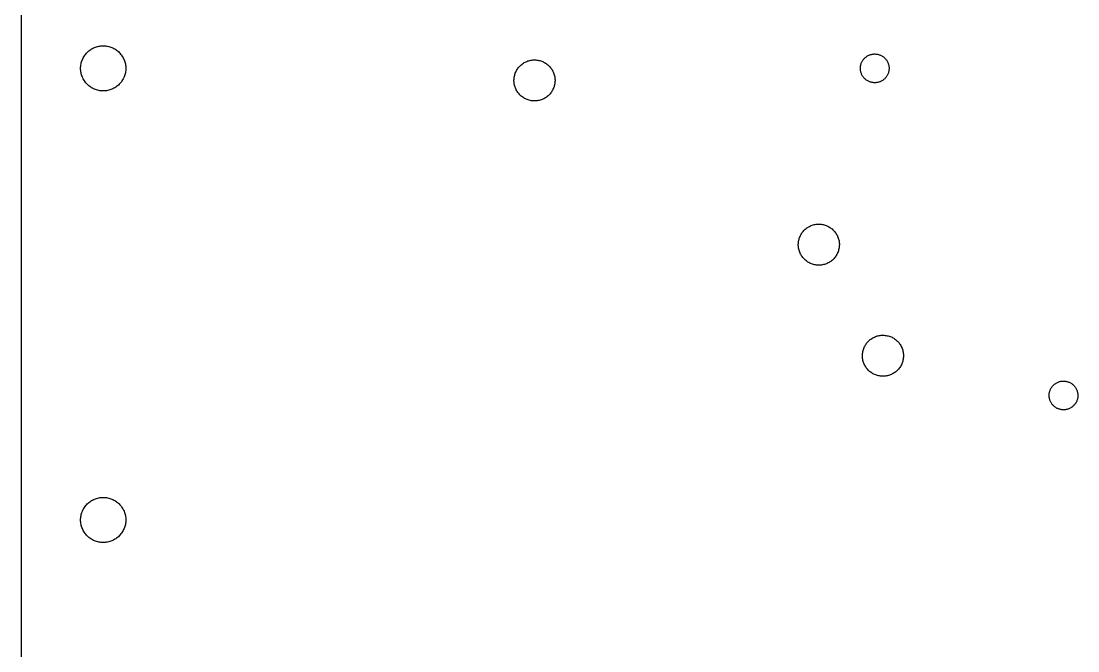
# Model space of a CAD drawing. Header units: metres. Extents: x -150 to 150, y -150 to 150.
# Drawn here: x -150 to -21.3, y -70.9 to 5.8 of the extents above; entities that cross this region are included whole.
import ezdxf

# ---------------------------------------------------------------- set-up
doc = ezdxf.new("R2010")
doc.units = ezdxf.units.M

msp = doc.modelspace()

# ---------------------------------------------------------------- linework, layer by layer
for p, q in [((-150, 145), (-150, -145)), ((-141.052, 2.54066), (-140.926, 2.58923)), ((-140.926, 2.58923), (-140.798, 2.63158)), ((-140.798, 2.63158), (-140.668, 2.66757)), ((-140.668, 2.66757), (-140.536, 2.69716)), ((-140.536, 2.69716), (-140.404, 2.72023)), ((-140.404, 2.72023), (-140.27, 2.73676)), ((-140.27, 2.73676), (-140.135, 2.74667)), ((-140.135, 2.74667), (-140, 2.75)), ((-140, 2.75), (-139.865, 2.74667)), ((-139.865, 2.74667), (-139.73, 2.73676)), ((-139.73, 2.73676), (-139.596, 2.72023)), ((-139.596, 2.72023), (-139.464, 2.69716)), ((-139.464, 2.69716), (-139.332, 2.66757)), ((-139.332, 2.66757), (-139.202, 2.63158)), ((-139.202, 2.63158), (-139.074, 2.58923)), ((-139.074, 2.58923), (-138.948, 2.54066)), ((-142.486, 1.17577), (-142.425, 1.29634)), ((-142.425, 1.29634), (-142.359, 1.41377)), ((-142.359, 1.41377), (-142.287, 1.52782)), ((-142.287, 1.52782), (-142.209, 1.63817)), ((-142.209, 1.63817), (-142.126, 1.74457)), ((-142.126, 1.74457), (-142.038, 1.84679)), ((-142.038, 1.84679), (-141.945, 1.94453)), ((-141.945, 1.94453), (-141.847, 2.03761)), ((-141.847, 2.03761), (-141.745, 2.12578)), ((-141.745, 2.12578), (-141.638, 2.20882)), ((-141.638, 2.20882), (-141.528, 2.28653)), ((-141.528, 2.28653), (-141.414, 2.35875)), ((-141.414, 2.35875), (-141.296, 2.42528)), ((-141.296, 2.42528), (-141.176, 2.48596)), ((-141.176, 2.48596), (-141.052, 2.54066)), ((-138.948, 2.54066), (-138.824, 2.48596)), ((-138.824, 2.48596), (-138.704, 2.42528)), ((-138.704, 2.42528), (-138.586, 2.35875)), ((-138.586, 2.35875), (-138.472, 2.28653)), ((-138.472, 2.28653), (-138.362, 2.20882)), ((-138.362, 2.20882), (-138.255, 2.12578)), ((-138.255, 2.12578), (-138.153, 2.03761)), ((-138.153, 2.03761), (-138.055, 1.94453)), ((-138.055, 1.94453), (-137.962, 1.84679)), ((-137.962, 1.84679), (-137.874, 1.74457)), ((-137.874, 1.74457), (-137.791, 1.63817)), ((-137.791, 1.63817), (-137.713, 1.52782)), ((-137.713, 1.52782), (-137.641, 1.41377)), ((-137.641, 1.41377), (-137.575, 1.29634)), ((-137.575, 1.29634), (-137.514, 1.17577)), ((-47.2169, 1.2576), (-47.1537, 1.3158)), ((-47.1537, 1.3158), (-47.0878, 1.37083)), ((-47.0878, 1.37083), (-47.0192, 1.42256)), ((-47.0192, 1.42256), (-46.9482, 1.47086)), ((-46.9482, 1.47086), (-46.8748, 1.51562)), ((-46.8748, 1.51562), (-46.7994, 1.55673)), ((-46.7994, 1.55673), (-46.7221, 1.59409)), ((-46.7221, 1.59409), (-46.643, 1.62761)), ((-46.643, 1.62761), (-46.5624, 1.65721)), ((-46.5624, 1.65721), (-46.4804, 1.68282)), ((-46.4804, 1.68282), (-46.3972, 1.70436)), ((-46.3972, 1.70436), (-46.3131, 1.7218)), ((-46.3131, 1.7218), (-46.2283, 1.73511)), ((-46.2283, 1.73511), (-46.1429, 1.74422)), ((-46.1429, 1.74422), (-46.0571, 1.74915)), ((-46.0571, 1.74915), (-45.9712, 1.74985)), ((-45.9712, 1.74985), (-45.8854, 1.74632)), ((-45.8854, 1.74632), (-45.7999, 1.73862)), ((-45.7999, 1.73862), (-45.7148, 1.7267)), ((-45.7148, 1.7267), (-45.6304, 1.71063)), ((-45.6304, 1.71063), (-45.5469, 1.69044)), ((-45.5469, 1.69044), (-45.4645, 1.66618)), ((-45.4645, 1.66618), (-45.3834, 1.63791)), ((-45.3834, 1.63791), (-45.3038, 1.6057)), ((-45.3038, 1.6057), (-45.2258, 1.56961)), ((-45.2258, 1.56961), (-45.1498, 1.52974)), ((-45.1498, 1.52974), (-45.0757, 1.48618)), ((-45.0757, 1.48618), (-45.0039, 1.43904)), ((-45.0039, 1.43904), (-44.9345, 1.38844)), ((-44.9345, 1.38844), (-44.8677, 1.3345)), ((-44.8677, 1.3345), (-44.8036, 1.27734)), ((-142.75, 0), (-142.747, 0.134933)), ((-142.747, -0.134933), (-142.75, 0)), ((-142.747, 0.134933), (-142.737, 0.269547)), ((-142.737, 0.269547), (-142.72, 0.403503)), ((-142.72, 0.403503), (-142.697, 0.536484)), ((-142.697, 0.536484), (-142.668, 0.668182)), ((-142.668, 0.668182), (-142.632, 0.798279)), ((-142.632, 0.798279), (-142.589, 0.926437)), ((-142.589, 0.926437), (-142.541, 1.05237)), ((-142.541, 1.05237), (-142.486, 1.17577)), ((-137.514, 1.17577), (-137.459, 1.05237)), ((-137.459, 1.05237), (-137.411, 0.926437)), ((-137.411, 0.926437), (-137.368, 0.798279)), ((-137.368, 0.798279), (-137.332, 0.668182)), ((-137.332, 0.668182), (-137.303, 0.536484)), ((-137.303, 0.536484), (-137.28, 0.403503)), ((-137.28, 0.403503), (-137.263, 0.269547)), ((-137.263, 0.269547), (-137.253, 0.134933)), ((-137.253, 0.134933), (-137.25, 0)), ((-137.25, 0), (-137.253, -0.134933)), ((-89.5075, -0.048233), (-89.4352, 0.050903)), ((-89.4352, 0.050903), (-89.3581, 0.146393)), ((-89.3581, 0.146393), (-89.2765, 0.237976)), ((-89.2765, 0.237976), (-89.1904, 0.325455)), ((-89.1904, 0.325455), (-89.1002, 0.4086)), ((-89.1002, 0.4086), (-89.006, 0.487213)), ((-89.006, 0.487213), (-88.908, 0.561127)), ((-88.908, 0.561127), (-88.8065, 0.630127)), ((-88.8065, 0.630127), (-88.7018, 0.694061)), ((-88.7018, 0.694061), (-88.5941, 0.752792)), ((-88.5941, 0.752792), (-88.4836, 0.806168)), ((-88.4836, 0.806168), (-88.3706, 0.85405)), ((-88.3706, 0.85405), (-88.2554, 0.896332)), ((-88.2554, 0.896332), (-88.1383, 0.932907)), ((-88.1383, 0.932907), (-88.0195, 0.963699)), ((-88.0195, 0.963699), (-87.8994, 0.988617)), ((-87.8994, 0.988617), (-87.7781, 1.00761)), ((-87.7781, 1.00761), (-87.6561, 1.02065)), ((-87.6561, 1.02065), (-87.5336, 1.02766)), ((-87.5336, 1.02766), (-87.4109, 1.02867)), ((-87.4109, 1.02867), (-87.2883, 1.02365)), ((-87.2883, 1.02365), (-87.1661, 1.01262)), ((-87.1661, 1.01262), (-87.0446, 0.995605)), ((-87.0446, 0.995605), (-86.924, 0.972656)), ((-86.924, 0.972656), (-86.8048, 0.943817)), ((-86.8048, 0.943817), (-86.6871, 0.909164)), ((-86.6871, 0.909164), (-86.5712, 0.868774)), ((-86.5712, 0.868774), (-86.4575, 0.822739)), ((-86.4575, 0.822739), (-86.3461, 0.771179)), ((-86.3461, 0.771179), (-86.2374, 0.714233)), ((-86.2374, 0.714233), (-86.1317, 0.652008)), ((-86.1317, 0.652008), (-86.0291, 0.584671)), ((-86.0291, 0.584671), (-85.9299, 0.51239)), ((-85.9299, 0.51239), (-85.8344, 0.435318)), ((-85.8344, 0.435318), (-85.7428, 0.353668)), ((-85.7428, 0.353668), (-85.6554, 0.267609)), ((-85.6554, 0.267609), (-85.5722, 0.177368)), ((-85.5722, 0.177368), (-85.4936, 0.08316)), ((-85.4936, 0.08316), (-85.4197, -0.014786)), ((-47.7496, 0.028717), (-47.7461, 0.114532)), ((-47.7489, -0.057159), (-47.7496, 0.028717)), ((-47.7461, 0.114532), (-47.7384, 0.200073)), ((-47.7384, 0.200073), (-47.7265, 0.285141)), ((-47.7265, 0.285141), (-47.7104, 0.369522)), ((-47.7104, 0.369522), (-47.6902, 0.453003)), ((-47.6902, 0.453003), (-47.666, 0.5354)), ((-47.666, 0.5354), (-47.6377, 0.616516)), ((-47.6377, 0.616516), (-47.6055, 0.696136)), ((-47.6055, 0.696136), (-47.5694, 0.774078)), ((-47.5694, 0.774078), (-47.5295, 0.850159)), ((-47.5295, 0.850159), (-47.4859, 0.924194)), ((-47.4859, 0.924194), (-47.4388, 0.996002)), ((-47.4388, 0.996002), (-47.3882, 1.06541)), ((-47.3882, 1.06541), (-47.3343, 1.13225)), ((-47.3343, 1.13225), (-47.2771, 1.19637)), ((-47.2771, 1.19637), (-47.2169, 1.2576)), ((-44.8036, 1.27734), (-44.7423, 1.2171)), ((-44.7423, 1.2171), (-44.6841, 1.15393)), ((-44.6841, 1.15393), (-44.6291, 1.08798)), ((-44.6291, 1.08798), (-44.5774, 1.01941)), ((-44.5774, 1.01941), (-44.5291, 0.94838)), ((-44.5291, 0.94838), (-44.4843, 0.875076)), ((-44.4843, 0.875076), (-44.4432, 0.799652)), ((-44.4432, 0.799652), (-44.4058, 0.722321)), ((-44.4058, 0.722321), (-44.3723, 0.643234)), ((-44.3723, 0.643234), (-44.3427, 0.562592)), ((-44.3427, 0.562592), (-44.3171, 0.480606)), ((-44.3171, 0.480606), (-44.2956, 0.397461)), ((-44.2956, 0.397461), (-44.2781, 0.313354)), ((-44.2781, 0.313354), (-44.2648, 0.2285)), ((-44.2648, 0.2285), (-44.2557, 0.143082)), ((-44.2557, 0.143082), (-44.2508, 0.057342)), ((-44.2508, 0.057342), (-44.2501, -0.028534)), ((-142.737, -0.269547), (-142.747, -0.134933)), ((-142.72, -0.403503), (-142.737, -0.269547)), ((-142.697, -0.536484), (-142.72, -0.403503)), ((-142.668, -0.668182), (-142.697, -0.536484)), ((-142.632, -0.798279), (-142.668, -0.668182)), ((-142.589, -0.926437), (-142.632, -0.798279)), ((-142.541, -1.05237), (-142.589, -0.926437)), ((-142.486, -1.17577), (-142.541, -1.05237)), ((-142.425, -1.29634), (-142.486, -1.17577)), ((-137.514, -1.17577), (-137.575, -1.29634)), ((-137.459, -1.05237), (-137.514, -1.17577)), ((-137.411, -0.926437), (-137.459, -1.05237)), ((-137.368, -0.798279), (-137.411, -0.926437)), ((-137.332, -0.668182), (-137.368, -0.798279)), ((-137.303, -0.536484), (-137.332, -0.668182)), ((-137.28, -0.403503), (-137.303, -0.536484)), ((-137.263, -0.269547), (-137.28, -0.403503)), ((-137.253, -0.134933), (-137.263, -0.269547)), ((-89.9465, -1.30748), (-89.9354, -1.18526)), ((-89.9354, -1.18526), (-89.9184, -1.06374)), ((-89.9184, -1.06374), (-89.8955, -0.943207)), ((-89.8955, -0.943207), (-89.8666, -0.823929)), ((-89.8666, -0.823929), (-89.832, -0.706223)), ((-89.832, -0.706223), (-89.7916, -0.590363)), ((-89.7916, -0.590363), (-89.7456, -0.476608)), ((-89.7456, -0.476608), (-89.694, -0.365265)), ((-89.694, -0.365265), (-89.6371, -0.256577)), ((-89.6371, -0.256577), (-89.5748, -0.150818)), ((-89.5748, -0.150818), (-89.5075, -0.048233)), ((-85.4197, -0.014786), (-85.3507, -0.116257)), ((-85.3507, -0.116257), (-85.2868, -0.220978)), ((-85.2868, -0.220978), (-85.228, -0.32872)), ((-85.228, -0.32872), (-85.1747, -0.439209)), ((-85.1747, -0.439209), (-85.1268, -0.552185)), ((-85.1268, -0.552185), (-85.0845, -0.667389)), ((-85.0845, -0.667389), (-85.0479, -0.784515)), ((-85.0479, -0.784515), (-85.0171, -0.90329)), ((-85.0171, -0.90329), (-84.9922, -1.02344)), ((-84.9922, -1.02344), (-84.9732, -1.14467)), ((-84.9732, -1.14467), (-84.9602, -1.26668)), ((-84.9602, -1.26668), (-84.9532, -1.38919)), ((-47.744, -0.142914), (-47.7489, -0.057159)), ((-47.7349, -0.228333), (-47.744, -0.142914)), ((-47.7216, -0.313187), (-47.7349, -0.228333)), ((-47.7041, -0.397293), (-47.7216, -0.313187)), ((-47.6826, -0.480438), (-47.7041, -0.397293)), ((-47.657, -0.562424), (-47.6826, -0.480438)), ((-47.6274, -0.643066), (-47.657, -0.562424)), ((-47.5939, -0.722153), (-47.6274, -0.643066)), ((-47.5565, -0.799484), (-47.5939, -0.722153)), ((-47.5154, -0.874908), (-47.5565, -0.799484)), ((-47.4706, -0.948212), (-47.5154, -0.874908)), ((-47.4223, -1.01924), (-47.4706, -0.948212)), ((-47.3706, -1.08781), (-47.4223, -1.01924)), ((-47.3156, -1.15376), (-47.3706, -1.08781)), ((-47.2574, -1.21693), (-47.3156, -1.15376)), ((-47.1961, -1.27718), (-47.2574, -1.21693)), ((-47.132, -1.33434), (-47.1961, -1.27718)), ((-44.7828, -1.25743), (-44.846, -1.31563)), ((-44.7226, -1.1962), (-44.7828, -1.25743)), ((-44.6654, -1.13208), (-44.7226, -1.1962)), ((-44.6115, -1.06525), (-44.6654, -1.13208)), ((-44.5609, -0.995834), (-44.6115, -1.06525)), ((-44.5137, -0.924026), (-44.5609, -0.995834)), ((-44.4702, -0.849991), (-44.5137, -0.924026)), ((-44.4303, -0.773911), (-44.4702, -0.849991)), ((-44.3942, -0.695969), (-44.4303, -0.773911)), ((-44.362, -0.616348), (-44.3942, -0.695969)), ((-44.3337, -0.535233), (-44.362, -0.616348)), ((-44.3095, -0.452835), (-44.3337, -0.535233)), ((-44.2893, -0.369354), (-44.3095, -0.452835)), ((-44.2732, -0.284973), (-44.2893, -0.369354)), ((-44.2613, -0.199905), (-44.2732, -0.284973)), ((-44.2536, -0.114365), (-44.2613, -0.199905)), ((-44.2501, -0.028534), (-44.2536, -0.114365)), ((-142.359, -1.41377), (-142.425, -1.29634)), ((-142.287, -1.52782), (-142.359, -1.41377)), ((-142.209, -1.63817), (-142.287, -1.52782)), ((-142.126, -1.74457), (-142.209, -1.63817)), ((-142.038, -1.84679), (-142.126, -1.74457)), ((-141.945, -1.94453), (-142.038, -1.84679)), ((-141.847, -2.03761), (-141.945, -1.94453)), ((-141.745, -2.12578), (-141.847, -2.03761)), ((-141.638, -2.20882), (-141.745, -2.12578)), ((-141.528, -2.28653), (-141.638, -2.20882)), ((-141.414, -2.35875), (-141.528, -2.28653)), ((-141.296, -2.42528), (-141.414, -2.35875)), ((-141.176, -2.48596), (-141.296, -2.42528)), ((-141.052, -2.54066), (-141.176, -2.48596)), ((-140.926, -2.58923), (-141.052, -2.54066)), ((-138.948, -2.54066), (-139.074, -2.58923)), ((-138.824, -2.48596), (-138.948, -2.54066)), ((-138.704, -2.42528), (-138.824, -2.48596)), ((-138.586, -2.35875), (-138.704, -2.42528)), ((-138.472, -2.28653), (-138.586, -2.35875)), ((-138.362, -2.20882), (-138.472, -2.28653)), ((-138.255, -2.12578), (-138.362, -2.20882)), ((-138.153, -2.03761), (-138.255, -2.12578)), ((-138.055, -1.94453), (-138.153, -2.03761)), ((-137.962, -1.84679), (-138.055, -1.94453)), ((-137.874, -1.74457), (-137.962, -1.84679)), ((-137.791, -1.63817), (-137.874, -1.74457)), ((-137.713, -1.52782), (-137.791, -1.63817)), ((-137.641, -1.41377), (-137.713, -1.52782)), ((-137.575, -1.29634), (-137.641, -1.41377)), ((-89.9515, -1.43008), (-89.9465, -1.30748)), ((-89.9505, -1.55278), (-89.9515, -1.43008)), ((-89.9435, -1.67528), (-89.9505, -1.55278)), ((-89.9304, -1.7973), (-89.9435, -1.67528)), ((-89.9114, -1.91852), (-89.9304, -1.7973)), ((-89.8865, -2.03867), (-89.9114, -1.91852)), ((-89.8557, -2.15746), (-89.8865, -2.03867)), ((-89.8192, -2.27458), (-89.8557, -2.15746)), ((-89.7769, -2.38977), (-89.8192, -2.27458)), ((-89.729, -2.50275), (-89.7769, -2.38977)), ((-89.6756, -2.61324), (-89.729, -2.50275)), ((-85.1581, -2.46535), (-85.2096, -2.57671)), ((-85.1121, -2.35161), (-85.1581, -2.46535)), ((-85.0717, -2.23573), (-85.1121, -2.35161)), ((-85.037, -2.11803), (-85.0717, -2.23573)), ((-85.0082, -1.99876), (-85.037, -2.11803)), ((-84.9852, -1.87822), (-85.0082, -1.99876)), ((-84.9682, -1.7567), (-84.9852, -1.87822)), ((-84.9572, -1.63449), (-84.9682, -1.7567)), ((-84.9522, -1.51189), (-84.9572, -1.63449)), ((-84.9532, -1.38919), (-84.9522, -1.51189)), ((-47.0652, -1.38828), (-47.132, -1.33434)), ((-46.9958, -1.43887), (-47.0652, -1.38828)), ((-46.924, -1.48601), (-46.9958, -1.43887)), ((-46.8499, -1.52957), (-46.924, -1.48601)), ((-46.7738, -1.56944), (-46.8499, -1.52957)), ((-46.6959, -1.60553), (-46.7738, -1.56944)), ((-46.6163, -1.63774), (-46.6959, -1.60553)), ((-46.5352, -1.66602), (-46.6163, -1.63774)), ((-46.4528, -1.69028), (-46.5352, -1.66602)), ((-46.3693, -1.71046), (-46.4528, -1.69028)), ((-46.2849, -1.72653), (-46.3693, -1.71046)), ((-46.1998, -1.73845), (-46.2849, -1.72653)), ((-46.1143, -1.74615), (-46.1998, -1.73845)), ((-46.0285, -1.74968), (-46.1143, -1.74615)), ((-45.9426, -1.74898), (-46.0285, -1.74968)), ((-45.8568, -1.74405), (-45.9426, -1.74898)), ((-45.7714, -1.73494), (-45.8568, -1.74405)), ((-45.6866, -1.72163), (-45.7714, -1.73494)), ((-45.6025, -1.70419), (-45.6866, -1.72163)), ((-45.5193, -1.68265), (-45.6025, -1.70419)), ((-45.4373, -1.65704), (-45.5193, -1.68265)), ((-45.3567, -1.62744), (-45.4373, -1.65704)), ((-45.2776, -1.59392), (-45.3567, -1.62744)), ((-45.2003, -1.55656), (-45.2776, -1.59392)), ((-45.1248, -1.51546), (-45.2003, -1.55656)), ((-45.0515, -1.47069), (-45.1248, -1.51546)), ((-44.9805, -1.42239), (-45.0515, -1.47069)), ((-44.9119, -1.37067), (-44.9805, -1.42239)), ((-44.846, -1.31563), (-44.9119, -1.37067)), ((-140.798, -2.63158), (-140.926, -2.58923)), ((-140.668, -2.66757), (-140.798, -2.63158)), ((-140.536, -2.69716), (-140.668, -2.66757)), ((-140.404, -2.72023), (-140.536, -2.69716)), ((-140.27, -2.73676), (-140.404, -2.72023)), ((-140.135, -2.74667), (-140.27, -2.73676)), ((-140, -2.75), (-140.135, -2.74667)), ((-139.865, -2.74667), (-140, -2.75)), ((-139.73, -2.73676), (-139.865, -2.74667)), ((-139.596, -2.72023), (-139.73, -2.73676)), ((-139.464, -2.69716), (-139.596, -2.72023)), ((-139.332, -2.66757), (-139.464, -2.69716)), ((-139.202, -2.63158), (-139.332, -2.66757)), ((-139.074, -2.58923), (-139.202, -2.63158)), ((-89.6169, -2.72098), (-89.6756, -2.61324)), ((-89.5529, -2.82571), (-89.6169, -2.72098)), ((-89.4839, -2.92717), (-89.5529, -2.82571)), ((-89.41, -3.02513), (-89.4839, -2.92717)), ((-89.3314, -3.11934), (-89.41, -3.02513)), ((-89.2483, -3.20959), (-89.3314, -3.11934)), ((-89.1608, -3.29564), (-89.2483, -3.20959)), ((-89.0692, -3.3773), (-89.1608, -3.29564)), ((-88.9737, -3.45436), (-89.0692, -3.3773)), ((-88.8746, -3.52666), (-88.9737, -3.45436)), ((-88.772, -3.59399), (-88.8746, -3.52666)), ((-88.6662, -3.6562), (-88.772, -3.59399)), ((-88.5575, -3.71317), (-88.6662, -3.6562)), ((-88.4462, -3.76472), (-88.5575, -3.71317)), ((-88.3324, -3.81075), (-88.4462, -3.76472)), ((-88.2166, -3.85114), (-88.3324, -3.81075)), ((-88.0989, -3.8858), (-88.2166, -3.85114)), ((-86.6482, -3.8383), (-86.7654, -3.87489)), ((-86.533, -3.79602), (-86.6482, -3.8383)), ((-86.4201, -3.74814), (-86.533, -3.79602)), ((-86.3096, -3.69478), (-86.4201, -3.74814)), ((-86.2018, -3.63605), (-86.3096, -3.69478)), ((-86.0971, -3.5721), (-86.2018, -3.63605)), ((-85.9956, -3.5031), (-86.0971, -3.5721)), ((-85.8977, -3.4292), (-85.9956, -3.5031)), ((-85.8035, -3.35059), (-85.8977, -3.4292)), ((-85.7132, -3.26744), (-85.8035, -3.35059)), ((-85.6272, -3.17996), (-85.7132, -3.26744)), ((-85.5455, -3.08838), (-85.6272, -3.17996)), ((-85.4684, -2.99289), (-85.5455, -3.08838)), ((-85.3961, -2.89374), (-85.4684, -2.99289)), ((-85.3288, -2.79115), (-85.3961, -2.89374)), ((-85.2666, -2.68539), (-85.3288, -2.79115)), ((-85.2096, -2.57671), (-85.2666, -2.68539)), ((-87.9796, -3.91464), (-88.0989, -3.8858)), ((-87.8591, -3.93759), (-87.9796, -3.91464)), ((-87.7375, -3.95461), (-87.8591, -3.93759)), ((-87.6153, -3.96562), (-87.7375, -3.95461)), ((-87.4927, -3.97064), (-87.6153, -3.96562)), ((-87.37, -3.96965), (-87.4927, -3.97064)), ((-87.2475, -3.96262), (-87.37, -3.96965)), ((-87.1255, -3.9496), (-87.2475, -3.96262)), ((-87.0043, -3.9306), (-87.1255, -3.9496)), ((-86.8841, -3.90567), (-87.0043, -3.9306)), ((-86.7654, -3.87489), (-86.8841, -3.90567)), ((-54.1655, -19.3698), (-54.0608, -19.3059)), ((-54.0608, -19.3059), (-53.9531, -19.2472)), ((-53.9531, -19.2472), (-53.8426, -19.1938)), ((-53.8426, -19.1938), (-53.7296, -19.1459)), ((-53.7296, -19.1459), (-53.6144, -19.1036)), ((-53.6144, -19.1036), (-53.4973, -19.0671)), ((-53.4973, -19.0671), (-53.3785, -19.0363)), ((-53.3785, -19.0363), (-53.2584, -19.0114)), ((-53.2584, -19.0114), (-53.1371, -18.9924)), ((-53.1371, -18.9924), (-53.0151, -18.9793)), ((-53.0151, -18.9793), (-52.8926, -18.9723)), ((-52.8926, -18.9723), (-52.7699, -18.9713)), ((-52.7699, -18.9713), (-52.6473, -18.9763)), ((-52.6473, -18.9763), (-52.5251, -18.9874)), ((-52.5251, -18.9874), (-52.4036, -19.0044)), ((-52.4036, -19.0044), (-52.283, -19.0273)), ((-52.283, -19.0273), (-52.1638, -19.0562)), ((-52.1638, -19.0562), (-52.0461, -19.0908)), ((-52.0461, -19.0908), (-51.9302, -19.1312)), ((-51.9302, -19.1312), (-51.8164, -19.1772)), ((-51.8164, -19.1772), (-51.7051, -19.2288)), ((-51.7051, -19.2288), (-51.5964, -19.2857)), ((-51.5964, -19.2857), (-51.4906, -19.348)), ((-55.191, -20.7062), (-55.1506, -20.5903)), ((-55.1506, -20.5903), (-55.1046, -20.4766)), ((-55.1046, -20.4766), (-55.053, -20.3652)), ((-55.053, -20.3652), (-54.996, -20.2566)), ((-54.996, -20.2566), (-54.9338, -20.1508)), ((-54.9338, -20.1508), (-54.8665, -20.0482)), ((-54.8665, -20.0482), (-54.7942, -19.9491)), ((-54.7942, -19.9491), (-54.7171, -19.8536)), ((-54.7171, -19.8536), (-54.6355, -19.762)), ((-54.6355, -19.762), (-54.5494, -19.6745)), ((-54.5494, -19.6745), (-54.4592, -19.5914)), ((-54.4592, -19.5914), (-54.365, -19.5128)), ((-54.365, -19.5128), (-54.267, -19.4389)), ((-54.267, -19.4389), (-54.1655, -19.3698)), ((-51.4906, -19.348), (-51.3881, -19.4153)), ((-51.3881, -19.4153), (-51.2889, -19.4876)), ((-51.2889, -19.4876), (-51.1934, -19.5647)), ((-51.1934, -19.5647), (-51.1018, -19.6463)), ((-51.1018, -19.6463), (-51.0144, -19.7324)), ((-51.0144, -19.7324), (-50.9312, -19.8226)), ((-50.9312, -19.8226), (-50.8526, -19.9168)), ((-50.8526, -19.9168), (-50.7787, -20.0148)), ((-50.7787, -20.0148), (-50.7097, -20.1162)), ((-50.7097, -20.1162), (-50.6458, -20.221)), ((-50.6458, -20.221), (-50.587, -20.3287)), ((-50.587, -20.3287), (-50.5337, -20.4392)), ((-50.5337, -20.4392), (-50.4858, -20.5522)), ((-50.4858, -20.5522), (-50.4435, -20.6674)), ((-55.3105, -21.4301), (-55.3055, -21.3075)), ((-55.3095, -21.5528), (-55.3105, -21.4301)), ((-55.3025, -21.6753), (-55.3095, -21.5528)), ((-55.3055, -21.3075), (-55.2944, -21.1853)), ((-55.2894, -21.7973), (-55.3025, -21.6753)), ((-55.2944, -21.1853), (-55.2774, -21.0637)), ((-55.2704, -21.9185), (-55.2894, -21.7973)), ((-55.2774, -21.0637), (-55.2545, -20.9432)), ((-55.2545, -20.9432), (-55.2256, -20.8239)), ((-55.2256, -20.8239), (-55.191, -20.7062)), ((-50.4435, -20.6674), (-50.4069, -20.7845)), ((-50.4069, -20.7845), (-50.3761, -20.9033)), ((-50.3761, -20.9033), (-50.3512, -21.0234)), ((-50.3442, -21.8782), (-50.3672, -21.9987)), ((-50.3512, -21.0234), (-50.3322, -21.1447)), ((-50.3272, -21.7567), (-50.3442, -21.8782)), ((-50.3322, -21.1447), (-50.3192, -21.2667)), ((-50.3162, -21.6345), (-50.3272, -21.7567)), ((-50.3192, -21.2667), (-50.3121, -21.3892)), ((-50.3111, -21.5119), (-50.3162, -21.6345)), ((-50.3121, -21.3892), (-50.3111, -21.5119)), ((-55.2455, -22.0387), (-55.2704, -21.9185)), ((-55.2147, -22.1574), (-55.2455, -22.0387)), ((-55.1781, -22.2746), (-55.2147, -22.1574)), ((-55.1359, -22.3898), (-55.1781, -22.2746)), ((-55.088, -22.5027), (-55.1359, -22.3898)), ((-55.0346, -22.6132), (-55.088, -22.5027)), ((-54.9759, -22.721), (-55.0346, -22.6132)), ((-54.9119, -22.8257), (-54.9759, -22.721)), ((-54.8429, -22.9272), (-54.9119, -22.8257)), ((-54.769, -23.0251), (-54.8429, -22.9272)), ((-54.6904, -23.1193), (-54.769, -23.0251)), ((-54.6073, -23.2096), (-54.6904, -23.1193)), ((-50.9045, -23.0884), (-50.9862, -23.1799)), ((-50.8274, -22.9929), (-50.9045, -23.0884)), ((-50.7551, -22.8937), (-50.8274, -22.9929)), ((-50.6878, -22.7911), (-50.7551, -22.8937)), ((-50.6256, -22.6854), (-50.6878, -22.7911)), ((-50.5686, -22.5767), (-50.6256, -22.6854)), ((-50.5171, -22.4653), (-50.5686, -22.5767)), ((-50.4711, -22.3516), (-50.5171, -22.4653)), ((-50.4307, -22.2357), (-50.4711, -22.3516)), ((-50.396, -22.118), (-50.4307, -22.2357)), ((-50.3672, -21.9987), (-50.396, -22.118)), ((-54.5198, -23.2956), (-54.6073, -23.2096)), ((-54.4282, -23.3773), (-54.5198, -23.2956)), ((-54.3327, -23.4543), (-54.4282, -23.3773)), ((-54.2336, -23.5266), (-54.3327, -23.4543)), ((-54.131, -23.594), (-54.2336, -23.5266)), ((-54.0252, -23.6562), (-54.131, -23.594)), ((-53.9165, -23.7132), (-54.0252, -23.6562)), ((-53.8052, -23.7647), (-53.9165, -23.7132)), ((-53.6914, -23.8107), (-53.8052, -23.7647)), ((-53.5756, -23.8511), (-53.6914, -23.8107)), ((-53.4579, -23.8858), (-53.5756, -23.8511)), ((-53.3386, -23.9146), (-53.4579, -23.8858)), ((-53.218, -23.9376), (-53.3386, -23.9146)), ((-53.0965, -23.9546), (-53.218, -23.9376)), ((-52.9743, -23.9656), (-53.0965, -23.9546)), ((-52.8517, -23.9706), (-52.9743, -23.9656)), ((-52.729, -23.9696), (-52.8517, -23.9706)), ((-52.6065, -23.9626), (-52.729, -23.9696)), ((-52.4845, -23.9496), (-52.6065, -23.9626)), ((-52.3633, -23.9306), (-52.4845, -23.9496)), ((-52.2431, -23.9057), (-52.3633, -23.9306)), ((-52.1243, -23.8749), (-52.2431, -23.9057)), ((-52.0072, -23.8383), (-52.1243, -23.8749)), ((-51.892, -23.796), (-52.0072, -23.8383)), ((-51.7791, -23.7481), (-51.892, -23.796)), ((-51.6685, -23.6948), (-51.7791, -23.7481)), ((-51.5608, -23.636), (-51.6685, -23.6948)), ((-51.4561, -23.5721), (-51.5608, -23.636)), ((-51.3546, -23.5031), (-51.4561, -23.5721)), ((-51.2567, -23.4292), (-51.3546, -23.5031)), ((-51.1624, -23.3506), (-51.2567, -23.4292)), ((-51.0722, -23.2674), (-51.1624, -23.3506)), ((-50.9862, -23.1799), (-51.0722, -23.2674)), ((-46.9832, -33.4781), (-46.9061, -33.3826)), ((-46.9061, -33.3826), (-46.8245, -33.291)), ((-46.8245, -33.291), (-46.7384, -33.2036)), ((-46.7384, -33.2036), (-46.6482, -33.1204)), ((-46.6482, -33.1204), (-46.554, -33.0418)), ((-46.554, -33.0418), (-46.456, -32.9679)), ((-46.456, -32.9679), (-46.3545, -32.8989)), ((-46.3545, -32.8989), (-46.2498, -32.835)), ((-46.2498, -32.835), (-46.1421, -32.7762)), ((-46.1421, -32.7762), (-46.0316, -32.7229)), ((-46.0316, -32.7229), (-45.9186, -32.675)), ((-45.9186, -32.675), (-45.8034, -32.6327)), ((-45.8034, -32.6327), (-45.6863, -32.5961)), ((-45.6863, -32.5961), (-45.5675, -32.5653)), ((-45.5675, -32.5653), (-45.4474, -32.5404)), ((-45.4474, -32.5404), (-45.3261, -32.5214)), ((-45.3261, -32.5214), (-45.2041, -32.5084)), ((-45.2041, -32.5084), (-45.0816, -32.5014)), ((-45.0816, -32.5014), (-44.9589, -32.5004)), ((-44.9589, -32.5004), (-44.8363, -32.5054)), ((-44.8363, -32.5054), (-44.7141, -32.5164)), ((-44.7141, -32.5164), (-44.5926, -32.5334)), ((-44.5926, -32.5334), (-44.472, -32.5564)), ((-44.472, -32.5564), (-44.3528, -32.5852)), ((-44.3528, -32.5852), (-44.2351, -32.6199)), ((-44.2351, -32.6199), (-44.1192, -32.6602)), ((-44.1192, -32.6602), (-44.0054, -32.7063)), ((-44.0054, -32.7063), (-43.8941, -32.7578)), ((-43.8941, -32.7578), (-43.7854, -32.8148)), ((-43.7854, -32.8148), (-43.6796, -32.877)), ((-43.6796, -32.877), (-43.5771, -32.9444)), ((-43.5771, -32.9444), (-43.4779, -33.0166)), ((-43.4779, -33.0166), (-43.3824, -33.0937)), ((-43.3824, -33.0937), (-43.2908, -33.1754)), ((-43.2908, -33.1754), (-43.2034, -33.2614)), ((-43.2034, -33.2614), (-43.1202, -33.3517)), ((-43.1202, -33.3517), (-43.0416, -33.4459)), ((-43.0416, -33.4459), (-42.9677, -33.5438)), ((-47.4945, -34.8365), (-47.4834, -34.7143)), ((-47.4834, -34.7143), (-47.4664, -34.5928)), ((-47.4664, -34.5928), (-47.4435, -34.4722)), ((-47.4435, -34.4722), (-47.4146, -34.353)), ((-47.4146, -34.353), (-47.38, -34.2353)), ((-47.38, -34.2353), (-47.3396, -34.1194)), ((-47.3396, -34.1194), (-47.2935, -34.0056)), ((-47.2935, -34.0056), (-47.242, -33.8943)), ((-47.242, -33.8943), (-47.185, -33.7856)), ((-47.185, -33.7856), (-47.1228, -33.6799)), ((-47.1228, -33.6799), (-47.0555, -33.5773)), ((-47.0555, -33.5773), (-46.9832, -33.4781)), ((-42.9677, -33.5438), (-42.8987, -33.6453)), ((-42.8987, -33.6453), (-42.8347, -33.75)), ((-42.8347, -33.75), (-42.776, -33.8578)), ((-42.776, -33.8578), (-42.7227, -33.9682)), ((-42.7227, -33.9682), (-42.6748, -34.0812)), ((-42.6748, -34.0812), (-42.6325, -34.1964)), ((-42.6325, -34.1964), (-42.5959, -34.3136)), ((-42.5959, -34.3136), (-42.5651, -34.4323)), ((-42.5651, -34.4323), (-42.5402, -34.5525)), ((-42.5402, -34.5525), (-42.5212, -34.6737)), ((-42.5212, -34.6737), (-42.5082, -34.7957)), ((-47.4995, -34.9591), (-47.4945, -34.8365)), ((-47.4985, -35.0818), (-47.4995, -34.9591)), ((-47.4915, -35.2043), (-47.4985, -35.0818)), ((-47.4784, -35.3263), (-47.4915, -35.2043)), ((-47.4594, -35.4476), (-47.4784, -35.3263)), ((-47.4345, -35.5677), (-47.4594, -35.4476)), ((-47.4037, -35.6865), (-47.4345, -35.5677)), ((-47.3671, -35.8036), (-47.4037, -35.6865)), ((-47.3249, -35.9188), (-47.3671, -35.8036)), ((-47.277, -36.0318), (-47.3249, -35.9188)), ((-47.2236, -36.1423), (-47.277, -36.0318)), ((-42.7061, -35.9944), (-42.7576, -36.1057)), ((-42.66, -35.8806), (-42.7061, -35.9944)), ((-42.6197, -35.7648), (-42.66, -35.8806)), ((-42.585, -35.6471), (-42.6197, -35.7648)), ((-42.5562, -35.5278), (-42.585, -35.6471)), ((-42.5332, -35.4073), (-42.5562, -35.5278)), ((-42.5162, -35.2857), (-42.5332, -35.4073)), ((-42.5052, -35.1635), (-42.5162, -35.2857)), ((-42.5082, -34.7957), (-42.5012, -34.9182)), ((-42.5002, -35.0409), (-42.5052, -35.1635)), ((-42.5012, -34.9182), (-42.5002, -35.0409)), ((-47.1649, -36.25), (-47.2236, -36.1423)), ((-47.1009, -36.3548), (-47.1649, -36.25)), ((-47.0319, -36.4562), (-47.1009, -36.3548)), ((-46.958, -36.5542), (-47.0319, -36.4562)), ((-46.8794, -36.6484), (-46.958, -36.5542)), ((-46.7963, -36.7386), (-46.8794, -36.6484)), ((-46.7088, -36.8247), (-46.7963, -36.7386)), ((-46.6172, -36.9063), (-46.7088, -36.8247)), ((-46.5217, -36.9834), (-46.6172, -36.9063)), ((-46.4226, -37.0557), (-46.5217, -36.9834)), ((-46.32, -37.123), (-46.4226, -37.0557)), ((-46.2142, -37.1852), (-46.32, -37.123)), ((-46.1055, -37.2422), (-46.2142, -37.1852)), ((-45.9942, -37.2938), (-46.1055, -37.2422)), ((-45.8804, -37.3398), (-45.9942, -37.2938)), ((-44.081, -37.3251), (-44.1962, -37.3673)), ((-43.968, -37.2772), (-44.081, -37.3251)), ((-43.8576, -37.2238), (-43.968, -37.2772)), ((-43.7498, -37.1651), (-43.8576, -37.2238)), ((-43.6451, -37.1011), (-43.7498, -37.1651)), ((-43.5436, -37.0321), (-43.6451, -37.1011)), ((-43.4457, -36.9582), (-43.5436, -37.0321)), ((-43.3515, -36.8796), (-43.4457, -36.9582)), ((-43.2612, -36.7965), (-43.3515, -36.8796)), ((-43.1752, -36.709), (-43.2612, -36.7965)), ((-43.0935, -36.6174), (-43.1752, -36.709)), ((-43.0164, -36.5219), (-43.0935, -36.6174)), ((-42.9441, -36.4228), (-43.0164, -36.5219)), ((-42.8768, -36.3202), (-42.9441, -36.4228)), ((-42.8146, -36.2144), (-42.8768, -36.3202)), ((-42.7576, -36.1057), (-42.8146, -36.2144)), ((-45.7646, -37.3802), (-45.8804, -37.3398)), ((-45.6469, -37.4148), (-45.7646, -37.3802)), ((-45.5276, -37.4437), (-45.6469, -37.4148)), ((-45.4071, -37.4666), (-45.5276, -37.4437)), ((-45.2855, -37.4836), (-45.4071, -37.4666)), ((-45.1633, -37.4947), (-45.2855, -37.4836)), ((-45.0407, -37.4997), (-45.1633, -37.4947)), ((-44.918, -37.4987), (-45.0407, -37.4997)), ((-44.7955, -37.4917), (-44.918, -37.4987)), ((-44.6735, -37.4786), (-44.7955, -37.4917)), ((-44.5523, -37.4596), (-44.6735, -37.4786)), ((-44.4321, -37.4347), (-44.5523, -37.4596)), ((-44.3133, -37.4039), (-44.4321, -37.4347)), ((-44.1962, -37.3673), (-44.3133, -37.4039)), ((-24.2771, -38.6408), (-24.2169, -38.5796)), ((-24.2169, -38.5796), (-24.1537, -38.5214)), ((-24.1537, -38.5214), (-24.0878, -38.4663)), ((-24.0878, -38.4663), (-24.0192, -38.4146)), ((-24.0192, -38.4146), (-23.9482, -38.3663)), ((-23.9482, -38.3663), (-23.8748, -38.3215)), ((-23.8748, -38.3215), (-23.7994, -38.2804)), ((-23.7994, -38.2804), (-23.7221, -38.2431)), ((-23.7221, -38.2431), (-23.643, -38.2095)), ((-23.643, -38.2095), (-23.5624, -38.1799)), ((-23.5624, -38.1799), (-23.4804, -38.1543)), ((-23.4804, -38.1543), (-23.3972, -38.1328)), ((-23.3972, -38.1328), (-23.3131, -38.1153)), ((-23.3131, -38.1153), (-23.2283, -38.1021)), ((-23.2283, -38.1021), (-23.1429, -38.0929)), ((-23.1429, -38.0929), (-23.0571, -38.088)), ((-23.0571, -38.088), (-22.9712, -38.0873)), ((-22.9712, -38.0873), (-22.8854, -38.0908)), ((-22.8854, -38.0908), (-22.7999, -38.0985)), ((-22.7999, -38.0985), (-22.7148, -38.1105)), ((-22.7148, -38.1105), (-22.6304, -38.1265)), ((-22.6304, -38.1265), (-22.5469, -38.1467)), ((-22.5469, -38.1467), (-22.4645, -38.171)), ((-22.4645, -38.171), (-22.3834, -38.1992)), ((-22.3834, -38.1992), (-22.3038, -38.2315)), ((-22.3038, -38.2315), (-22.2258, -38.2675)), ((-22.2258, -38.2675), (-22.1498, -38.3074)), ((-22.1498, -38.3074), (-22.0757, -38.351)), ((-22.0757, -38.351), (-22.0039, -38.3981)), ((-22.0039, -38.3981), (-21.9345, -38.4487)), ((-21.9345, -38.4487), (-21.8677, -38.5027)), ((-21.8677, -38.5027), (-21.8036, -38.5598)), ((-21.8036, -38.5598), (-21.7423, -38.6201)), ((-21.7423, -38.6201), (-21.6841, -38.6832)), ((-24.7496, -39.8084), (-24.7461, -39.7226)), ((-24.7489, -39.8943), (-24.7496, -39.8084)), ((-24.744, -39.9801), (-24.7489, -39.8943)), ((-24.7461, -39.7226), (-24.7384, -39.6371)), ((-24.7384, -39.6371), (-24.7265, -39.552)), ((-24.7265, -39.552), (-24.7104, -39.4676)), ((-24.7104, -39.4676), (-24.6902, -39.3841)), ((-24.6902, -39.3841), (-24.666, -39.3017)), ((-24.666, -39.3017), (-24.6377, -39.2206)), ((-24.6377, -39.2206), (-24.6055, -39.141)), ((-24.6055, -39.141), (-24.5694, -39.0631)), ((-24.5694, -39.0631), (-24.5295, -38.987)), ((-24.5295, -38.987), (-24.4859, -38.913)), ((-24.4859, -38.913), (-24.4388, -38.8412)), ((-24.4388, -38.8412), (-24.3882, -38.7717)), ((-24.3882, -38.7717), (-24.3343, -38.7049)), ((-24.3343, -38.7049), (-24.2771, -38.6408)), ((-21.6841, -38.6832), (-21.6291, -38.7492)), ((-21.6291, -38.7492), (-21.5774, -38.8177)), ((-21.5774, -38.8177), (-21.5291, -38.8888)), ((-21.5291, -38.8888), (-21.4843, -38.9621)), ((-21.4843, -38.9621), (-21.4432, -39.0375)), ((-21.4432, -39.0375), (-21.4058, -39.1148)), ((-21.4058, -39.1148), (-21.3723, -39.1939)), ((-21.3723, -39.1939), (-21.3427, -39.2746)), ((-21.3427, -39.2746), (-21.3171, -39.3566)), ((-21.3171, -39.3566), (-21.2956, -39.4397)), ((-21.2956, -39.4397), (-21.2781, -39.5238)), ((-21.2781, -39.5238), (-21.2648, -39.6087)), ((-21.2648, -39.6087), (-21.2557, -39.6941)), ((-21.2557, -39.6941), (-21.2508, -39.7798)), ((-21.2501, -39.8657), (-21.2536, -39.9515)), ((-21.2508, -39.7798), (-21.2501, -39.8657)), ((-24.7349, -40.0655), (-24.744, -39.9801)), ((-24.7216, -40.1504), (-24.7349, -40.0655)), ((-24.7041, -40.2345), (-24.7216, -40.1504)), ((-24.6826, -40.3176), (-24.7041, -40.2345)), ((-24.657, -40.3996), (-24.6826, -40.3176)), ((-24.6274, -40.4802), (-24.657, -40.3996)), ((-24.5939, -40.5593), (-24.6274, -40.4802)), ((-24.5565, -40.6367), (-24.5939, -40.5593)), ((-24.5154, -40.7121), (-24.5565, -40.6367)), ((-24.4706, -40.7854), (-24.5154, -40.7121)), ((-24.4223, -40.8564), (-24.4706, -40.7854)), ((-24.3706, -40.925), (-24.4223, -40.8564)), ((-24.3156, -40.9909), (-24.3706, -40.925)), ((-24.2574, -41.0541), (-24.3156, -40.9909)), ((-24.1961, -41.1143), (-24.2574, -41.0541)), ((-24.132, -41.1715), (-24.1961, -41.1143)), ((-24.0652, -41.2254), (-24.132, -41.1715)), ((-21.846, -41.1528), (-21.9119, -41.2078)), ((-21.7828, -41.0946), (-21.846, -41.1528)), ((-21.7226, -41.0334), (-21.7828, -41.0946)), ((-21.6654, -40.9693), (-21.7226, -41.0334)), ((-21.6115, -40.9024), (-21.6654, -40.9693)), ((-21.5609, -40.833), (-21.6115, -40.9024)), ((-21.5137, -40.7612), (-21.5609, -40.833)), ((-21.4702, -40.6872), (-21.5137, -40.7612)), ((-21.4303, -40.6111), (-21.4702, -40.6872)), ((-21.3942, -40.5331), (-21.4303, -40.6111)), ((-21.362, -40.4535), (-21.3942, -40.5331)), ((-21.3337, -40.3724), (-21.362, -40.4535)), ((-21.3095, -40.29), (-21.3337, -40.3724)), ((-21.2893, -40.2065), (-21.3095, -40.29)), ((-21.2732, -40.1221), (-21.2893, -40.2065)), ((-21.2613, -40.0371), (-21.2732, -40.1221)), ((-21.2536, -39.9515), (-21.2613, -40.0371)), ((-23.9958, -41.276), (-24.0652, -41.2254)), ((-23.924, -41.3232), (-23.9958, -41.276)), ((-23.8499, -41.3667), (-23.924, -41.3232)), ((-23.7738, -41.4066), (-23.8499, -41.3667)), ((-23.6959, -41.4427), (-23.7738, -41.4066)), ((-23.6163, -41.4749), (-23.6959, -41.4427)), ((-23.5352, -41.5032), (-23.6163, -41.4749)), ((-23.4528, -41.5275), (-23.5352, -41.5032)), ((-23.3693, -41.5476), (-23.4528, -41.5275)), ((-23.2849, -41.5637), (-23.3693, -41.5476)), ((-23.1998, -41.5756), (-23.2849, -41.5637)), ((-23.1143, -41.5833), (-23.1998, -41.5756)), ((-23.0285, -41.5868), (-23.1143, -41.5833)), ((-22.9426, -41.5861), (-23.0285, -41.5868)), ((-22.8568, -41.5812), (-22.9426, -41.5861)), ((-22.7714, -41.5721), (-22.8568, -41.5812)), ((-22.6866, -41.5588), (-22.7714, -41.5721)), ((-22.6025, -41.5414), (-22.6866, -41.5588)), ((-22.5193, -41.5198), (-22.6025, -41.5414)), ((-22.4373, -41.4942), (-22.5193, -41.5198)), ((-22.3567, -41.4646), (-22.4373, -41.4942)), ((-22.2776, -41.4311), (-22.3567, -41.4646)), ((-22.2003, -41.3937), (-22.2776, -41.4311)), ((-22.1248, -41.3526), (-22.2003, -41.3937)), ((-22.0515, -41.3079), (-22.1248, -41.3526)), ((-21.9805, -41.2596), (-22.0515, -41.3079)), ((-21.9119, -41.2078), (-21.9805, -41.2596)), ((-141.638, -52.7912), (-141.528, -52.7135)), ((-141.528, -52.7135), (-141.414, -52.6412)), ((-141.414, -52.6412), (-141.296, -52.5747)), ((-141.296, -52.5747), (-141.176, -52.514)), ((-141.176, -52.514), (-141.052, -52.4593)), ((-141.052, -52.4593), (-140.926, -52.4108)), ((-140.926, -52.4108), (-140.798, -52.3684)), ((-140.798, -52.3684), (-140.668, -52.3324)), ((-140.668, -52.3324), (-140.536, -52.3028)), ((-140.536, -52.3028), (-140.404, -52.2798)), ((-140.404, -52.2798), (-140.27, -52.2632)), ((-140.27, -52.2632), (-140.135, -52.2533)), ((-140.135, -52.2533), (-140, -52.25)), ((-140, -52.25), (-139.865, -52.2533)), ((-139.865, -52.2533), (-139.73, -52.2632)), ((-139.73, -52.2632), (-139.596, -52.2798)), ((-139.596, -52.2798), (-139.464, -52.3028)), ((-139.464, -52.3028), (-139.332, -52.3324)), ((-139.332, -52.3324), (-139.202, -52.3684)), ((-139.202, -52.3684), (-139.074, -52.4108)), ((-139.074, -52.4108), (-138.948, -52.4593)), ((-138.948, -52.4593), (-138.824, -52.514)), ((-138.824, -52.514), (-138.704, -52.5747)), ((-138.704, -52.5747), (-138.586, -52.6412)), ((-138.586, -52.6412), (-138.472, -52.7135)), ((-138.472, -52.7135), (-138.362, -52.7912)), ((-142.632, -54.2017), (-142.589, -54.0735)), ((-142.589, -54.0735), (-142.541, -53.9476)), ((-142.541, -53.9476), (-142.486, -53.8242)), ((-142.486, -53.8242), (-142.425, -53.7037)), ((-142.425, -53.7037), (-142.359, -53.5862)), ((-142.359, -53.5862), (-142.287, -53.4722)), ((-142.287, -53.4722), (-142.209, -53.3618)), ((-142.209, -53.3618), (-142.126, -53.2554)), ((-142.126, -53.2554), (-142.038, -53.1532)), ((-142.038, -53.1532), (-141.945, -53.0555)), ((-141.945, -53.0555), (-141.847, -52.9624)), ((-141.847, -52.9624), (-141.745, -52.8742)), ((-141.745, -52.8742), (-141.638, -52.7912)), ((-138.362, -52.7912), (-138.255, -52.8742)), ((-138.255, -52.8742), (-138.153, -52.9624)), ((-138.153, -52.9624), (-138.055, -53.0555)), ((-138.055, -53.0555), (-137.962, -53.1532)), ((-137.962, -53.1532), (-137.874, -53.2554)), ((-137.874, -53.2554), (-137.791, -53.3618)), ((-137.791, -53.3618), (-137.713, -53.4722)), ((-137.713, -53.4722), (-137.641, -53.5862)), ((-137.641, -53.5862), (-137.575, -53.7037)), ((-137.575, -53.7037), (-137.514, -53.8242)), ((-137.514, -53.8242), (-137.459, -53.9476)), ((-137.459, -53.9476), (-137.411, -54.0735)), ((-137.411, -54.0735), (-137.368, -54.2017)), ((-142.75, -55), (-142.747, -54.8651)), ((-142.747, -55.1349), (-142.75, -55)), ((-142.747, -54.8651), (-142.737, -54.7305)), ((-142.737, -55.2695), (-142.747, -55.1349)), ((-142.737, -54.7305), (-142.72, -54.5965)), ((-142.72, -55.4035), (-142.737, -55.2695)), ((-142.72, -54.5965), (-142.697, -54.4635)), ((-142.697, -54.4635), (-142.668, -54.3318)), ((-142.668, -54.3318), (-142.632, -54.2017)), ((-137.368, -54.2017), (-137.332, -54.3318)), ((-137.332, -54.3318), (-137.303, -54.4635)), ((-137.303, -54.4635), (-137.28, -54.5965)), ((-137.28, -54.5965), (-137.263, -54.7305)), ((-137.263, -55.2695), (-137.28, -55.4035)), ((-137.263, -54.7305), (-137.253, -54.8651)), ((-137.253, -55.1349), (-137.263, -55.2695)), ((-137.253, -54.8651), (-137.25, -55)), ((-137.25, -55), (-137.253, -55.1349)), ((-142.697, -55.5365), (-142.72, -55.4035)), ((-142.668, -55.6682), (-142.697, -55.5365)), ((-142.632, -55.7983), (-142.668, -55.6682)), ((-142.589, -55.9264), (-142.632, -55.7983)), ((-142.541, -56.0524), (-142.589, -55.9264)), ((-142.486, -56.1758), (-142.541, -56.0524)), ((-142.425, -56.2963), (-142.486, -56.1758)), ((-142.359, -56.4138), (-142.425, -56.2963)), ((-142.287, -56.5278), (-142.359, -56.4138)), ((-142.209, -56.6382), (-142.287, -56.5278)), ((-142.126, -56.7446), (-142.209, -56.6382)), ((-137.791, -56.6382), (-137.874, -56.7446)), ((-137.713, -56.5278), (-137.791, -56.6382)), ((-137.641, -56.4138), (-137.713, -56.5278)), ((-137.575, -56.2963), (-137.641, -56.4138)), ((-137.514, -56.1758), (-137.575, -56.2963)), ((-137.459, -56.0524), (-137.514, -56.1758)), ((-137.411, -55.9264), (-137.459, -56.0524)), ((-137.368, -55.7983), (-137.411, -55.9264)), ((-137.332, -55.6682), (-137.368, -55.7983)), ((-137.303, -55.5365), (-137.332, -55.6682)), ((-137.28, -55.4035), (-137.303, -55.5365)), ((-142.038, -56.8468), (-142.126, -56.7446)), ((-141.945, -56.9445), (-142.038, -56.8468)), ((-141.847, -57.0376), (-141.945, -56.9445)), ((-141.745, -57.1258), (-141.847, -57.0376)), ((-141.638, -57.2088), (-141.745, -57.1258)), ((-141.528, -57.2865), (-141.638, -57.2088)), ((-141.414, -57.3587), (-141.528, -57.2865)), ((-141.296, -57.4253), (-141.414, -57.3587)), ((-141.176, -57.486), (-141.296, -57.4253)), ((-141.052, -57.5407), (-141.176, -57.486)), ((-140.926, -57.5892), (-141.052, -57.5407)), ((-140.798, -57.6316), (-140.926, -57.5892)), ((-140.668, -57.6676), (-140.798, -57.6316)), ((-140.536, -57.6972), (-140.668, -57.6676)), ((-140.404, -57.7202), (-140.536, -57.6972)), ((-140.27, -57.7368), (-140.404, -57.7202)), ((-140.135, -57.7467), (-140.27, -57.7368)), ((-140, -57.75), (-140.135, -57.7467)), ((-139.865, -57.7467), (-140, -57.75)), ((-139.73, -57.7368), (-139.865, -57.7467)), ((-139.596, -57.7202), (-139.73, -57.7368)), ((-139.464, -57.6972), (-139.596, -57.7202)), ((-139.332, -57.6676), (-139.464, -57.6972)), ((-139.202, -57.6316), (-139.332, -57.6676)), ((-139.074, -57.5892), (-139.202, -57.6316)), ((-138.948, -57.5407), (-139.074, -57.5892)), ((-138.824, -57.486), (-138.948, -57.5407)), ((-138.704, -57.4253), (-138.824, -57.486)), ((-138.586, -57.3587), (-138.704, -57.4253)), ((-138.472, -57.2865), (-138.586, -57.3587)), ((-138.362, -57.2088), (-138.472, -57.2865)), ((-138.255, -57.1258), (-138.362, -57.2088)), ((-138.153, -57.0376), (-138.255, -57.1258)), ((-138.055, -56.9445), (-138.153, -57.0376)), ((-137.962, -56.8468), (-138.055, -56.9445)), ((-137.874, -56.7446), (-137.962, -56.8468))]:
    msp.add_line(p, q)

doc.saveas('drawing.dxf')
